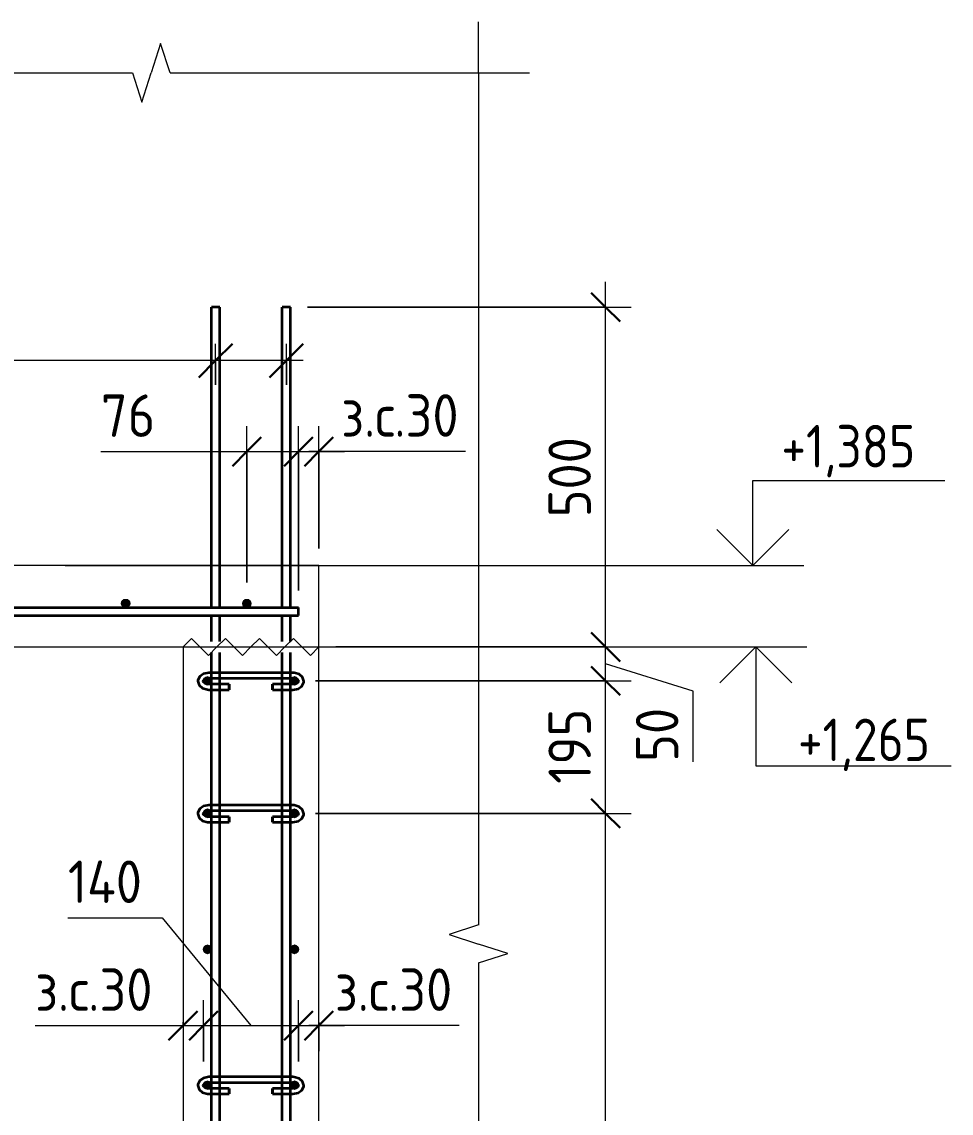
# Model space of a CAD drawing. Header units: millimetres. Extents: x 30199 to 69236, y -5153 to 33423.
# Drawn here: x 61310 to 62678, y 579 to 2185 of the extents above; entities that cross this region are included whole.
import ezdxf

# ---------------------------------------------------------------- set-up
doc = ezdxf.new("R2010")
doc.units = ezdxf.units.MM
for name, color, linetype, lineweight in [('AA_Dim', 7, 'Continuous', 9), ('AA_Dim-25', 7, 'Continuous', 9), ('AA_Oformlenie', 7, 'Continuous', 9), ('AA_Vinoska', 7, 'Continuous', 9), ('AA_Visotnaya otmetka', 7, 'Continuous', 9), ('AF_Perekritie_Опалубка', 253, 'Continuous', 20), ('AF_Stena_Опалубка', 253, 'Continuous', 20), ('KR_Armatura', 7, 'Continuous', 20), ('KR_Armatura_Tonkie', 7, 'Continuous', 20)]:
    doc.layers.add(name, color=color, linetype=linetype, lineweight=lineweight)
doc.styles.add('ISOCPEUR_1', font='isocpeur.ttf', dxfattribs={"width": 0.9, "height": 62.5})
doc.styles.add('ISOCPEUR_3', font='isocpeur.ttf', dxfattribs={"width": 0.85, "height": 62.5})
doc.styles.add('ISOCPEUR_8', font='isocpeur.ttf', dxfattribs={"width": 0.8, "height": 62.5})
doc.dimstyles.new('00_Точн_3_знака__прозр_', dxfattribs={"dimscale": 304.8, "dimtxt": 62.248823, "dimasz": 0.139436, "dimexe": 0.123031, "dimexo": 0.082021, "dimgap": 0.008202, "dimtad": 1, "dimdec": 3, "dimrnd": 0.001, "dimdsep": 46, "dimtxsty": 'ISOCPEUR_1', "dimblk1": 'OBLIQUE', "dimblk2": 'OBLIQUE', "dimsah": 1, "dimcen": 0.09, "dimdle": 0.123031, "dimazin": 0, "dimtfac": 1, "dimtdec": 4, "dimtix": 1, "dimtmove": 1, "dimatfit": 3, "dimfxl": 1, "dimtvp": 1, "dimtolj": 1, "dimtzin": 0, "dimlwd": 18, "dimlwe": 18, "dimarcsym": 2})
doc.dimstyles.new('05_Округл_1мм__прозр_', dxfattribs={"dimscale": 304.8, "dimtxt": 62.248823, "dimasz": 0.139436, "dimexe": 0.123031, "dimexo": 0.082021, "dimgap": 0.008202, "dimtad": 1, "dimdec": 0, "dimdsep": 46, "dimtxsty": 'ISOCPEUR_1', "dimblk1": 'OBLIQUE', "dimblk2": 'OBLIQUE', "dimsah": 1, "dimcen": 0.09, "dimdle": 0.123031, "dimazin": 0, "dimtfac": 1, "dimtdec": 4, "dimtix": 1, "dimtmove": 0, "dimatfit": 3, "dimfxl": 1, "dimtvp": 1, "dimtolj": 1, "dimtzin": 0, "dimlwd": 18, "dimlwe": 18, "dimarcsym": 2})
doc.dimstyles.new('05_Округл_1мм__прозр__1', dxfattribs={"dimscale": 304.8, "dimtxt": 62.248823, "dimasz": 0.139436, "dimexe": 0.123031, "dimexo": 0.082021, "dimgap": 0.008202, "dimtad": 1, "dimdec": 0, "dimdsep": 46, "dimtxsty": 'ISOCPEUR_1', "dimblk1": 'OBLIQUE', "dimblk2": 'OBLIQUE', "dimsah": 1, "dimcen": 0.09, "dimdle": 0.123031, "dimazin": 0, "dimtfac": 1, "dimtdec": 4, "dimtix": 1, "dimtmove": 1, "dimatfit": 3, "dimfxl": 1, "dimtvp": 1, "dimtolj": 1, "dimtzin": 0, "dimlwd": 18, "dimlwe": 18, "dimarcsym": 2})
doc.dimstyles.new('10_Раскладка_арматуры_с_засечками_1', dxfattribs={"dimscale": 304.8, "dimtxt": 0.18, "dimasz": 0.164042, "dimexe": 0.082021, "dimexo": 0, "dimgap": 0, "dimtad": 1, "dimdec": 3, "dimrnd": 0.001, "dimdsep": 46, "dimtxsty": 'ISOCPEUR_8', "dimblk1": 'OBLIQUE', "dimblk2": 'OBLIQUE', "dimsah": 1, "dimcen": 0.09, "dimdle": 0.082021, "dimazin": 0, "dimtfac": 1, "dimtdec": 4, "dimtix": 1, "dimtmove": 0, "dimatfit": 3, "dimfxl": 1, "dimtvp": 1, "dimtolj": 1, "dimtzin": 0, "dimlwd": 18, "dimlwe": 18, "dimarcsym": 2})

# ---------------------------------------------------------------- blocks, each defined once
blk = doc.blocks.new('261_Шпилька массив _НесАрм_РабПлоск_ - 8 А240-4174325-1-1 Армирование')
at = {"layer": 'KR_Armatura_Tonkie', "lineweight": 35}
for p, q in [((-31343, 1227), (-31347.2, 1227)), ((-31331, 1227), (-31343, 1227)), ((-31238.9, 1227), (-31331, 1227)), ((-31226.9, 1227), (-31238.9, 1227)), ((-31223.2, 1227), (-31226.9, 1227)), ((-31347.2, 1219), (-31343, 1219)), ((-31343, 1210), (-31347.2, 1210)), ((-31343, 1219), (-31331, 1219)), ((-31331, 1210), (-31343, 1210)), ((-31331, 1219), (-31238.9, 1219)), ((-31316.9, 1210), (-31331, 1210)), ((-31316.9, 1210), (-31316.9, 1203.2)), ((-31316.9, 1208.8), (-31316.9, 1209.9)), ((-31316.9, 1202.1), (-31316.9, 1208.8)), ((-31238.9, 1210), (-31253.5, 1210)), ((-31253.5, 1203.2), (-31253.5, 1210)), ((-31253.5, 1209.9), (-31253.5, 1208.8)), ((-31253.5, 1208.8), (-31253.5, 1202.1)), ((-31238.9, 1219), (-31226.9, 1219)), ((-31226.9, 1210), (-31238.9, 1210)), ((-31226.9, 1219), (-31223.2, 1219)), ((-31223.2, 1210), (-31226.9, 1210)), ((-31347.2, 1202), (-31343, 1202)), ((-31343, 1202), (-31331, 1202)), ((-31331, 1202), (-31316.9, 1202)), ((-31316.9, 1203.2), (-31316.9, 1202)), ((-31253.5, 1202), (-31253.5, 1203.2)), ((-31253.5, 1202), (-31238.9, 1202)), ((-31238.9, 1202), (-31226.9, 1202)), ((-31226.9, 1202), (-31223.2, 1202)), ((-31343, 1032), (-31347.2, 1032)), ((-31331, 1032), (-31343, 1032)), ((-31238.9, 1032), (-31331, 1032)), ((-31226.9, 1032), (-31238.9, 1032)), ((-31223.2, 1032), (-31226.9, 1032)), ((-31347.2, 1024), (-31343, 1024)), ((-31343, 1015), (-31347.2, 1015)), ((-31343, 1024), (-31331, 1024)), ((-31331, 1015), (-31343, 1015)), ((-31331, 1024), (-31238.9, 1024)), ((-31316.9, 1015), (-31331, 1015)), ((-31316.9, 1015), (-31316.9, 1008.2)), ((-31316.9, 1013.8), (-31316.9, 1014.9)), ((-31316.9, 1007.2), (-31316.9, 1013.8)), ((-31238.9, 1015), (-31253.5, 1015)), ((-31253.5, 1008.2), (-31253.5, 1015)), ((-31253.5, 1014.9), (-31253.5, 1013.8)), ((-31253.5, 1013.8), (-31253.5, 1007.2)), ((-31238.9, 1024), (-31226.9, 1024)), ((-31226.9, 1015), (-31238.9, 1015)), ((-31226.9, 1024), (-31223.2, 1024)), ((-31223.2, 1015), (-31226.9, 1015)), ((-31347.2, 1007), (-31343, 1007)), ((-31343, 1007), (-31331, 1007)), ((-31331, 1007), (-31316.9, 1007)), ((-31316.9, 1008.2), (-31316.9, 1007)), ((-31253.5, 1007), (-31253.5, 1008.2)), ((-31253.5, 1007), (-31238.9, 1007)), ((-31238.9, 1007), (-31226.9, 1007)), ((-31226.9, 1007), (-31223.2, 1007)), ((-31343, 632), (-31347.2, 632)), ((-31331, 632), (-31343, 632)), ((-31238.9, 632), (-31331, 632)), ((-31226.9, 632), (-31238.9, 632)), ((-31223.2, 632), (-31226.9, 632)), ((-31347.2, 624), (-31343, 624)), ((-31343, 615), (-31347.2, 615)), ((-31343, 624), (-31331, 624)), ((-31331, 615), (-31343, 615)), ((-31331, 624), (-31238.9, 624)), ((-31316.9, 615), (-31331, 615)), ((-31316.9, 615), (-31316.9, 608.2)), ((-31316.9, 613.8), (-31316.9, 614.9)), ((-31316.9, 607.2), (-31316.9, 613.8)), ((-31238.9, 615), (-31253.5, 615)), ((-31253.5, 608.2), (-31253.5, 615)), ((-31253.5, 614.9), (-31253.5, 613.8)), ((-31253.5, 613.8), (-31253.5, 607.2)), ((-31238.9, 624), (-31226.9, 624)), ((-31226.9, 615), (-31238.9, 615)), ((-31226.9, 624), (-31223.2, 624)), ((-31223.2, 615), (-31226.9, 615)), ((-31347.2, 607), (-31343, 607)), ((-31343, 607), (-31331, 607)), ((-31331, 607), (-31316.9, 607)), ((-31316.9, 608.2), (-31316.9, 607)), ((-31253.5, 607), (-31253.5, 608.2)), ((-31253.5, 607), (-31238.9, 607)), ((-31238.9, 607), (-31226.9, 607)), ((-31226.9, 607), (-31223.2, 607))]:
    blk.add_line(p, q, dxfattribs=at)
at = {"layer": 'KR_Armatura_Tonkie', "lineweight": 35, "flags": 128}
for points in [[(-31347.2, 1227), (-31354.8, 1225.5), (-31360.4, 1221.6), (-31363.1, 1216.1), (-31363.2, 1214.5)], [(-31207.2, 1214.5), (-31209.1, 1220.4), (-31214.1, 1224.8), (-31221.4, 1226.9), (-31223.2, 1227)], [(-31363.2, 1214.5), (-31361.4, 1208.6), (-31356.4, 1204.2), (-31349.1, 1202.1), (-31347.2, 1202)], [(-31355.2, 1214.5), (-31354.3, 1216.5), (-31350.5, 1218.6), (-31347.2, 1219)], [(-31347.2, 1210), (-31352.2, 1211.1), (-31354.9, 1213.3), (-31355.2, 1214.5)], [(-31223.2, 1219), (-31218.2, 1217.9), (-31215.6, 1215.7), (-31215.2, 1214.5)], [(-31223.2, 1202), (-31215.6, 1203.5), (-31210, 1207.4), (-31207.3, 1212.9), (-31207.2, 1214.5)], [(-31215.2, 1214.5), (-31216.2, 1212.5), (-31219.9, 1210.4), (-31223.2, 1210)], [(-31347.2, 1032), (-31354.8, 1030.5), (-31360.4, 1026.6), (-31363.1, 1021.1), (-31363.2, 1019.5)], [(-31207.2, 1019.5), (-31209.1, 1025.4), (-31214.1, 1029.8), (-31221.4, 1031.9), (-31223.2, 1032)], [(-31363.2, 1019.5), (-31361.4, 1013.6), (-31356.4, 1009.2), (-31349.1, 1007.1), (-31347.2, 1007)], [(-31355.2, 1019.5), (-31354.3, 1021.5), (-31350.5, 1023.6), (-31347.2, 1024)], [(-31347.2, 1015), (-31352.2, 1016.1), (-31354.9, 1018.3), (-31355.2, 1019.5)], [(-31223.2, 1024), (-31218.2, 1022.9), (-31215.6, 1020.7), (-31215.2, 1019.5)], [(-31223.2, 1007), (-31215.6, 1008.5), (-31210, 1012.4), (-31207.3, 1017.9), (-31207.2, 1019.5)], [(-31215.2, 1019.5), (-31216.2, 1017.5), (-31219.9, 1015.5), (-31223.2, 1015)], [(-31347.2, 632), (-31354.8, 630.5), (-31360.4, 626.6), (-31363.1, 621.1), (-31363.2, 619.5)], [(-31207.2, 619.5), (-31209.1, 625.4), (-31214.1, 629.8), (-31221.4, 631.9), (-31223.2, 632)], [(-31363.2, 619.5), (-31361.4, 613.6), (-31356.4, 609.2), (-31349.1, 607.1), (-31347.2, 607)], [(-31355.2, 619.5), (-31354.3, 621.5), (-31350.5, 623.6), (-31347.2, 624)], [(-31347.2, 615), (-31352.2, 616.1), (-31354.9, 618.3), (-31355.2, 619.5)], [(-31223.2, 624), (-31218.2, 622.9), (-31215.6, 620.7), (-31215.2, 619.5)], [(-31223.2, 607), (-31215.6, 608.5), (-31210, 612.4), (-31207.3, 617.9), (-31207.2, 619.5)], [(-31215.2, 619.5), (-31216.2, 617.5), (-31219.9, 615.5), (-31223.2, 615)]]:
    blk.add_lwpolyline(points, dxfattribs=at)
blk = doc.blocks.new('011_Прямоугольник обрыва _ЭлУзла_ - 011_Прямоугольник обрыва _ЭлУзла_-4170471-1-1 Армирование')
at = {"layer": 'AA_Oformlenie'}
for p, q in [((-32368, 2110), (-31459.6, 2110)), ((-31404, 2110), (-30950.1, 2110)), ((-30950.1, 2110), (-30950.1, 855.7)), ((-30950.1, 800.1), (-30950.1, -1709.1))]:
    blk.add_line(p, q, dxfattribs=at)
blk = doc.blocks.new('Последовательность узлов - 3мм масшт20 маскировка-904226-1-1 Армирование')
at = {"layer": 'AA_Oformlenie'}
for p, q in [((-32835.1, 1265), (-32822.6, 1277.5)), ((-32797.6, 1252.5), (-32822.6, 1277.5)), ((-32785.1, 1265), (-32772.6, 1277.5)), ((-32747.6, 1252.5), (-32772.6, 1277.5)), ((-32735.1, 1265), (-32722.6, 1277.5)), ((-32697.6, 1252.5), (-32722.6, 1277.5)), ((-32685.1, 1265), (-32672.6, 1277.5)), ((-32647.6, 1252.5), (-32672.6, 1277.5)), ((-32785.1, 1265), (-32797.6, 1252.5)), ((-32735.1, 1265), (-32747.6, 1252.5)), ((-32685.1, 1265), (-32697.6, 1252.5)), ((-32635.1, 1265), (-32647.6, 1252.5))]:
    blk.add_line(p, q, dxfattribs=at)
blk = doc.blocks.new('DIMBLOCK67-1-1 Армирование')
at = {"layer": 'AA_Dim-25', "lineweight": 18}
for p, q in [((61641, 1360), (61641, 1589.9)), ((61717, 1348), (61717, 1589.9)), ((61426, 1552.4), (61530, 1552.4)), ((61530, 1552.4), (61679, 1552.4)), ((61603.5, 1552.4), (61717, 1552.4)), ((61641, 1552.4), (61641, 1360)), ((61717, 1552.4), (61717, 1348))]:
    blk.add_line(p, q, dxfattribs=at)
at = {"layer": 'AA_Dim-25', "lineweight": 30}
for p, q in [((61641, 1552.4), (61662.2, 1573.7)), ((61717, 1552.4), (61738.2, 1573.7)), ((61641, 1552.4), (61619.7, 1531.2)), ((61717, 1552.4), (61695.7, 1531.2))]:
    blk.add_line(p, q, dxfattribs=at)
at = {"layer": 'AA_Dim-25', "color": 0, "lineweight": 18, "insert": (61426, 1636.6), "char_height": 62.5, "width": 94.81, "attachment_point": 1, "line_spacing_factor": 1.149209, "style": 'ISOCPEUR_1'}
blk.add_mtext('76', dxfattribs=at)
blk = doc.blocks.new('_Oblique')
at = {"color": 0, "linetype": 'ByBlock', "lineweight": -2}
blk.add_line((-0.5, -0.5), (0.5, 0.5), dxfattribs=at)
blk = doc.blocks.new('DIMBLOCK68-1-1 Армирование')
at = {"layer": 'AA_Dim-25', "lineweight": 18}
for p, q in [((61717, 1348), (61717, 1589.9)), ((61747, 1410), (61747, 1589.9)), ((61717, 1552.4), (61784.5, 1552.4)), ((61717, 1552.4), (61717, 1348)), ((61754.9, 1552.7), (61732, 1552.4)), ((61747, 1552.4), (61747, 1410)), ((61963, 1552.7), (61754.9, 1552.7))]:
    blk.add_line(p, q, dxfattribs=at)
at = {"layer": 'AA_Dim-25', "lineweight": 30}
for p, q in [((61717, 1552.4), (61738.2, 1573.7)), ((61747, 1552.4), (61768.2, 1573.7)), ((61717, 1552.4), (61695.7, 1531.2)), ((61747, 1552.4), (61725.7, 1531.2))]:
    blk.add_line(p, q, dxfattribs=at)
at = {"layer": 'AA_Dim-25', "color": 0, "lineweight": 18, "insert": (61779.9, 1636.9), "char_height": 62.5, "width": 219.786, "attachment_point": 1, "line_spacing_factor": 1.149209, "style": 'ISOCPEUR_1'}
blk.add_mtext('з.с.30', dxfattribs=at)
blk = doc.blocks.new('Высотные отметки - Стрелка вверх-400292-1-1 Армирование')
at = {"layer": 'AA_Vinoska'}
for p, q in [((-30542.1, -2505), (-30259.6, -2505)), ((-30542.1, -2630), (-30542.1, -2505)), ((-30542.1, -2630), (-30595.2, -2577)), ((-30542.1, -2630), (-30489.1, -2577)), ((-30617.1, -2630), (-30467.1, -2630))]:
    blk.add_line(p, q, dxfattribs=at)
blk = doc.blocks.new('Высотные отметки - Стрелка вниз высокая-400290-1-1 Армирование')
at = {"layer": 'AA_Vinoska'}
for p, q in [((-30616.5, 1265), (-30466.5, 1265)), ((-30541.5, 1265), (-30594.5, 1212)), ((-30541.5, 1265), (-30541.5, 1090)), ((-30541.5, 1265), (-30488.5, 1212)), ((-30541.5, 1090), (-30254, 1090))]:
    blk.add_line(p, q, dxfattribs=at)
blk = doc.blocks.new('DIMBLOCK82-1-1 Армирование')
at = {"layer": 'AA_Dim-25', "lineweight": 18}
for p, q in [((61577, 654.8), (61577, 745.2)), ((61329.2, 707.7), (61537.4, 707.7)), ((61509.5, 707.7), (61577, 707.7)), ((61537.4, 707.7), (61562, 707.7)), ((61547, 712.7), (61547, 670.2)), ((61547, 707.7), (61547, 712.7)), ((61577, 707.7), (61577, 654.8))]:
    blk.add_line(p, q, dxfattribs=at)
at = {"layer": 'AA_Dim-25', "lineweight": 30}
for p, q in [((61547, 707.7), (61568.2, 728.9)), ((61577, 707.7), (61598.3, 728.9)), ((61547, 707.7), (61525.7, 686.4)), ((61577, 707.7), (61555.8, 686.4))]:
    blk.add_line(p, q, dxfattribs=at)
at = {"layer": 'AA_Dim-25', "color": 0, "lineweight": 18, "insert": (61329.2, 791.8), "char_height": 62.5, "width": 219.786, "attachment_point": 1, "line_spacing_factor": 1.149209, "style": 'ISOCPEUR_1'}
blk.add_mtext('з.с.30', dxfattribs=at)
blk = doc.blocks.new('DIMBLOCK83-1-1 Армирование')
at = {"layer": 'AA_Dim-25', "lineweight": 18}
for p, q in [((61377.5, 866.5), (61516.2, 866.5)), ((61516.2, 866.5), (61647, 707.7)), ((61577, 654.8), (61577, 745.2)), ((61717, 654.8), (61717, 745.2)), ((61577, 707.7), (61717, 707.7)), ((61577, 707.7), (61577, 654.8)), ((61717, 707.7), (61717, 654.8))]:
    blk.add_line(p, q, dxfattribs=at)
at = {"layer": 'AA_Dim-25', "lineweight": 30}
for p, q in [((61577, 707.7), (61598.3, 728.9)), ((61717, 707.7), (61738.3, 728.9)), ((61577, 707.7), (61555.8, 686.4)), ((61717, 707.7), (61695.8, 686.4))]:
    blk.add_line(p, q, dxfattribs=at)
at = {"layer": 'AA_Dim-25', "color": 0, "lineweight": 18, "insert": (61377.5, 950.6), "char_height": 62.5, "width": 136.469, "attachment_point": 1, "line_spacing_factor": 1.149209, "style": 'ISOCPEUR_1'}
blk.add_mtext('140', dxfattribs=at)
blk = doc.blocks.new('DIMBLOCK84-1-1 Армирование')
at = {"layer": 'AA_Dim-25', "lineweight": 18}
for p, q in [((61717, 654.8), (61717, 745.2)), ((61717, 707.7), (61784.5, 707.7)), ((61717, 707.7), (61717, 654.8)), ((61745.6, 707.7), (61732, 707.7)), ((61953.7, 707.7), (61745.6, 707.7)), ((61747, 712.7), (61747, 670.2)), ((61747, 707.7), (61747, 712.7))]:
    blk.add_line(p, q, dxfattribs=at)
at = {"layer": 'AA_Dim-25', "lineweight": 30}
for p, q in [((61717, 707.7), (61738.3, 728.9)), ((61747, 707.7), (61768.2, 728.9)), ((61717, 707.7), (61695.8, 686.4)), ((61747, 707.7), (61725.7, 686.4))]:
    blk.add_line(p, q, dxfattribs=at)
at = {"layer": 'AA_Dim-25', "color": 0, "lineweight": 18, "insert": (61770.6, 791.8), "char_height": 62.5, "width": 219.786, "attachment_point": 1, "line_spacing_factor": 1.149209, "style": 'ISOCPEUR_1'}
blk.add_mtext('з.с.30', dxfattribs=at)
blk = doc.blocks.new('DIMBLOCK86-1-1 Армирование')
at = {"layer": 'AA_Dim-25', "lineweight": 30}
for p, q in [((62169.1, 1020), (62147.9, 1041.3)), ((62169.1, 1020), (62190.4, 998.8)), ((62169.1, -2580), (62147.9, -2558.7)), ((62169.1, -2580), (62190.4, -2601.2))]:
    blk.add_line(p, q, dxfattribs=at)
at = {"layer": 'AA_Dim-25', "lineweight": 18}
for p, q in [((61742, 1020), (62206.6, 1020)), ((62169.1, 1020), (61742, 1020)), ((62169.1, -2580), (62169.1, 1020)), ((61742, -2580), (62206.6, -2580)), ((62169.1, -2580), (61742, -2580))]:
    blk.add_line(p, q, dxfattribs=at)
at = {"layer": 'AA_Dim-25', "color": 0, "lineweight": 18, "insert": (62085, -991.9), "char_height": 62.5, "width": 508.525, "attachment_point": 1, "rotation": 90, "line_spacing_factor": 1.149209, "style": 'ISOCPEUR_1'}
blk.add_mtext('200х18=3600', dxfattribs=at)
blk = doc.blocks.new('DIMBLOCK87-1-1 Армирование')
at = {"layer": 'AA_Dim-25', "lineweight": 30}
for p, q in [((62169.1, 1215), (62147.9, 1236.3)), ((62169.1, 1215), (62190.4, 1193.8)), ((62169.1, 1020), (62147.9, 1041.3)), ((62169.1, 1020), (62190.4, 998.8))]:
    blk.add_line(p, q, dxfattribs=at)
at = {"layer": 'AA_Dim-25', "lineweight": 18}
for p, q in [((61742, 1215), (62206.6, 1215)), ((62169.1, 1215), (61742, 1215)), ((62169.1, 1020), (62169.1, 1215)), ((61742, 1020), (62206.6, 1020)), ((62169.1, 1020), (61742, 1020))]:
    blk.add_line(p, q, dxfattribs=at)
at = {"layer": 'AA_Dim-25', "color": 0, "lineweight": 18, "insert": (62085, 1063.6), "char_height": 62.5, "width": 129.286, "attachment_point": 1, "rotation": 90, "line_spacing_factor": 1.149209, "style": 'ISOCPEUR_1'}
blk.add_mtext('195', dxfattribs=at)
blk = doc.blocks.new('DIMBLOCK88-1-1 Армирование')
at = {"layer": 'AA_Dim-25', "lineweight": 30}
for p, q in [((62169.1, 1265), (62147.9, 1286.2)), ((62169.1, 1265), (62190.4, 1243.7)), ((62169.1, 1215), (62147.9, 1236.3)), ((62169.1, 1215), (62190.4, 1193.8))]:
    blk.add_line(p, q, dxfattribs=at)
at = {"layer": 'AA_Dim-25', "lineweight": 18}
for p, q in [((61772, 1265), (62206.6, 1265)), ((62169.1, 1265), (61772, 1265)), ((62169.1, 1215), (62169.1, 1265)), ((62297.9, 1199.8), (62169.1, 1240)), ((61742, 1215), (62206.6, 1215)), ((62169.1, 1215), (61742, 1215)), ((62297.9, 1095.8), (62297.9, 1199.8))]:
    blk.add_line(p, q, dxfattribs=at)
at = {"layer": 'AA_Dim-25', "color": 0, "lineweight": 18, "insert": (62213.8, 1095.8), "char_height": 62.5, "width": 94.81, "attachment_point": 1, "rotation": 90, "line_spacing_factor": 1.149209, "style": 'ISOCPEUR_1'}
blk.add_mtext('50', dxfattribs=at)
blk = doc.blocks.new('DIMBLOCK89-1-1 Армирование')
at = {"layer": 'AA_Dim-25', "lineweight": 18}
for p, q in [((62169.1, 1265), (62169.1, 1802.5)), ((61730.1, 1765), (62206.6, 1765)), ((62169.1, 1765), (61730.1, 1765)), ((61772, 1265), (62206.6, 1265)), ((62169.1, 1265), (61772, 1265))]:
    blk.add_line(p, q, dxfattribs=at)
at = {"layer": 'AA_Dim-25', "lineweight": 30}
for p, q in [((62169.1, 1765), (62147.9, 1786.2)), ((62169.1, 1765), (62190.4, 1743.7)), ((62169.1, 1265), (62147.9, 1286.2)), ((62169.1, 1265), (62190.4, 1243.7))]:
    blk.add_line(p, q, dxfattribs=at)
at = {"layer": 'AA_Dim-25', "color": 0, "lineweight": 18, "insert": (62085, 1455.7), "char_height": 62.5, "width": 142.215, "attachment_point": 1, "rotation": 90, "line_spacing_factor": 1.149209, "style": 'ISOCPEUR_1'}
blk.add_mtext('500', dxfattribs=at)
blk = doc.blocks.new('DIMBLOCK90-1-1 Армирование')
at = {"layer": 'AA_Dim-25', "lineweight": 30}
for p, q in [((61595, 1686.3), (61620, 1711.3)), ((61699.1, 1686.3), (61724.1, 1711.3)), ((61595, 1686.3), (61570, 1661.3)), ((61699.1, 1686.3), (61674.1, 1661.3))]:
    blk.add_line(p, q, dxfattribs=at)
at = {"layer": 'AA_Dim-25', "lineweight": 18}
for p, q in [((61595, 1650.9), (61595, 1711.3)), ((61699.1, 1650.9), (61699.1, 1711.3)), ((61724.1, 1686.3), (61595, 1686.3)), ((61595, 1686.3), (61595, 1650.9)), ((61699.1, 1686.3), (61699.1, 1650.9))]:
    blk.add_line(p, q, dxfattribs=at)
blk = doc.blocks.new('DIMBLOCK91-1-1 Армирование')
at = {"layer": 'AA_Dim-25', "lineweight": 30}
for p, q in [((60249.1, 1686.3), (60274.1, 1711.3)), ((61595, 1686.3), (61620, 1711.3)), ((60249.1, 1686.3), (60224.1, 1661.3)), ((61595, 1686.3), (61570, 1661.3))]:
    blk.add_line(p, q, dxfattribs=at)
at = {"layer": 'AA_Dim-25', "lineweight": 18}
for p, q in [((60249.1, 1650.9), (60249.1, 1711.3)), ((61595, 1650.9), (61595, 1711.3)), ((61595, 1686.3), (60249.1, 1686.3)), ((60249.1, 1686.3), (60249.1, 1650.9)), ((61595, 1686.3), (61595, 1650.9))]:
    blk.add_line(p, q, dxfattribs=at)

msp = doc.modelspace()

# ---------------------------------------------------------------- hatches: boundary and pattern name
at = {"layer": 'KR_Armatura'}
h = msp.add_hatch(color=256, dxfattribs=at)
edge = h.paths.add_edge_path()
edge.add_arc((61462.4661, 1329), 6, 0, 360)
for points in [[(61459.4661, 1323.8038), (61465.4661, 1323.8038), (61468.4661, 1329), (61465.4661, 1334.1962), (61459.4661, 1334.1962), (61456.4661, 1329)], [(61637.9661, 1323.8038), (61643.9661, 1323.8038), (61646.9661, 1329), (61643.9661, 1334.1962), (61637.9661, 1334.1962), (61634.9661, 1329)], [(61583.0008, 1209.0002), (61588.197, 1212.0002), (61588.197, 1218.0002), (61583.0008, 1221.0002), (61577.8047, 1218.0002), (61577.8047, 1212.0002), (61581.4918, 1209.8714)], [(61711.0008, 1209.0002), (61716.197, 1212.0002), (61716.197, 1218.0002), (61711.0008, 1221.0002), (61705.8047, 1218.0002), (61705.8047, 1212.0002), (61709.4918, 1209.8714)], [(61583.0008, 1014.0002), (61588.197, 1017.0002), (61588.197, 1023.0002), (61583.0008, 1026.0002), (61577.8047, 1023.0002), (61577.8047, 1017.0002)], [(61711.0008, 1014.0002), (61716.197, 1017.0002), (61716.197, 1023.0002), (61711.0008, 1026.0002), (61705.8047, 1023.0002), (61705.8047, 1017.0002)], [(61583.0008, 814.0002), (61588.197, 817.0002), (61588.197, 823.0002), (61583.0008, 826.0002), (61577.8047, 823.0002), (61577.8047, 817.0002)], [(61711.0008, 814.0002), (61716.197, 817.0002), (61716.197, 823.0002), (61711.0008, 826.0002), (61705.8047, 823.0002), (61705.8047, 817.0002)], [(61583.0008, 614.0002), (61588.197, 617.0002), (61588.197, 623.0002), (61583.0008, 626.0002), (61577.8047, 623.0002), (61577.8047, 617.0002)], [(61711.0008, 614.0002), (61716.197, 617.0002), (61716.197, 623.0002), (61711.0008, 626.0002), (61705.8047, 623.0002), (61705.8047, 617.0002)]]:
    msp.add_hatch(color=256, dxfattribs=at).paths.add_polyline_path(points)
h = msp.add_hatch(color=256, dxfattribs=at)
edge = h.paths.add_edge_path()
edge.add_arc((61640.9661, 1329), 6, 0, 360)
h = msp.add_hatch(color=256, dxfattribs=at)
edge = h.paths.add_edge_path()
edge.add_arc((61583.0008, 1215.0002), 6, 0, 360)
h = msp.add_hatch(color=256, dxfattribs=at)
edge = h.paths.add_edge_path()
edge.add_arc((61711.0008, 1215.0002), 6, 0, 360)
h = msp.add_hatch(color=256, dxfattribs=at)
edge = h.paths.add_edge_path()
edge.add_arc((61583.0008, 1020.0002), 6, 0, 360)
h = msp.add_hatch(color=256, dxfattribs=at)
edge = h.paths.add_edge_path()
edge.add_arc((61711.0008, 1020.0002), 6, 0, 360)
h = msp.add_hatch(color=256, dxfattribs=at)
edge = h.paths.add_edge_path()
edge.add_arc((61583.0008, 820.0002), 6, 0, 360)
h = msp.add_hatch(color=256, dxfattribs=at)
edge = h.paths.add_edge_path()
edge.add_arc((61711.0008, 820.0002), 6, 0, 360)
h = msp.add_hatch(color=256, dxfattribs=at)
edge = h.paths.add_edge_path()
edge.add_arc((61583.0008, 620.0002), 6, 0, 360)
h = msp.add_hatch(color=256, dxfattribs=at)
edge = h.paths.add_edge_path()
edge.add_arc((61711.0008, 620.0002), 6, 0, 360)

# ---------------------------------------------------------------- linework, layer by layer
at = {"layer": 'AA_Vinoska'}
for p, q in [((61981.953, 2110), (61981.953, 2185)), ((61513.9944, 2153.3251), (61499.9172, 2110)), ((61528.0716, 2110), (61513.9944, 2153.3251)), ((61472.4172, 2110), (61486.1672, 2066.6987)), ((61486.1672, 2066.6987), (61499.9172, 2110)), ((61981.953, 2110), (62056.953, 2110)), ((61981.953, 855.7383), (61938.628, 841.6611)), ((61938.628, 841.6611), (61981.953, 827.584)), ((62025.2543, 813.834), (61981.953, 827.584)), ((61981.953, 800.084), (62025.2543, 813.834))]:
    msp.add_line(p, q, dxfattribs=at)
at = {"layer": 'AA_Visotnaya otmetka'}
for p, q in [((61373.448, 1385), (62386.0945, 1385)), ((61373.448, 1385), (61373.448, 1385)), ((61413.2463, 1265), (62390.5166, 1265)), ((61413.2463, 1265), (61413.2463, 1265))]:
    msp.add_line(p, q, dxfattribs=at)
at = {"layer": 'AF_Perekritie_Опалубка'}
for p, q in [((61589.0008, 1385), (60255.1222, 1385)), ((61601.0008, 1385), (61589.0008, 1385)), ((61693.1222, 1385), (61601.0008, 1385)), ((61705.1222, 1385), (61693.1222, 1385)), ((61746.9661, 1385), (61705.1222, 1385)), ((61746.9661, 1265), (61746.9661, 1385)), ((60296.9661, 1265), (61546.9661, 1265))]:
    msp.add_line(p, q, dxfattribs=at)
at = {"layer": 'AF_Stena_Опалубка'}
for p, q in [((61546.9661, 1265), (61546.9661, -2622)), ((61746.9661, -2630), (61746.9661, 1265))]:
    msp.add_line(p, q, dxfattribs=at)
at = {"layer": 'KR_Armatura'}
for p, q in [((61459.4661, 1334.1962), (61456.4661, 1329)), ((61465.4661, 1334.1962), (61459.4661, 1334.1962)), ((61468.4661, 1329), (61465.4661, 1334.1962)), ((61637.9661, 1334.1962), (61634.9661, 1329)), ((61643.9661, 1334.1962), (61637.9661, 1334.1962)), ((61646.9661, 1329), (61643.9661, 1334.1962)), ((61456.4661, 1329), (61459.4661, 1323.8038)), ((61459.4661, 1323.8038), (61465.4661, 1323.8038)), ((61465.4661, 1323.8038), (61468.4661, 1329)), ((61634.9661, 1329), (61637.9661, 1323.8038)), ((61637.9661, 1323.8038), (61643.9661, 1323.8038)), ((61643.9661, 1323.8038), (61646.9661, 1329)), ((61583.0008, 1221.0002), (61577.8047, 1218.0002)), ((61588.197, 1218.0002), (61583.0008, 1221.0002)), ((61711.0008, 1221.0002), (61705.8047, 1218.0002)), ((61716.197, 1218.0002), (61711.0008, 1221.0002)), ((61577.8047, 1218.0002), (61577.8047, 1212.0002)), ((61577.8047, 1212.0002), (61581.4918, 1209.8714)), ((61581.4918, 1209.8714), (61583.0008, 1209.0002)), ((61583.0008, 1209.0002), (61588.197, 1212.0002)), ((61588.197, 1212.0002), (61588.197, 1218.0002)), ((61705.8047, 1218.0002), (61705.8047, 1212.0002)), ((61705.8047, 1212.0002), (61709.4918, 1209.8714)), ((61709.4918, 1209.8714), (61711.0008, 1209.0002)), ((61711.0008, 1209.0002), (61716.197, 1212.0002)), ((61716.197, 1212.0002), (61716.197, 1218.0002)), ((61583.0008, 1026.0002), (61577.8047, 1023.0002)), ((61577.8047, 1023.0002), (61577.8047, 1017.0002)), ((61577.8047, 1017.0002), (61583.0008, 1014.0002)), ((61588.197, 1023.0002), (61583.0008, 1026.0002)), ((61583.0008, 1014.0002), (61588.197, 1017.0002)), ((61588.197, 1017.0002), (61588.197, 1023.0002)), ((61711.0008, 1026.0002), (61705.8047, 1023.0002)), ((61705.8047, 1023.0002), (61705.8047, 1017.0002)), ((61705.8047, 1017.0002), (61711.0008, 1014.0002)), ((61716.197, 1023.0002), (61711.0008, 1026.0002)), ((61711.0008, 1014.0002), (61716.197, 1017.0002)), ((61716.197, 1017.0002), (61716.197, 1023.0002)), ((61583.0008, 826.0002), (61577.8047, 823.0002)), ((61577.8047, 823.0002), (61577.8047, 817.0002)), ((61588.197, 823.0002), (61583.0008, 826.0002)), ((61588.197, 817.0002), (61588.197, 823.0002)), ((61711.0008, 826.0002), (61705.8047, 823.0002)), ((61705.8047, 823.0002), (61705.8047, 817.0002)), ((61716.197, 823.0002), (61711.0008, 826.0002)), ((61716.197, 817.0002), (61716.197, 823.0002)), ((61577.8047, 817.0002), (61583.0008, 814.0002)), ((61583.0008, 814.0002), (61588.197, 817.0002)), ((61705.8047, 817.0002), (61711.0008, 814.0002)), ((61711.0008, 814.0002), (61716.197, 817.0002)), ((61583.0008, 626.0002), (61577.8047, 623.0002)), ((61577.8047, 623.0002), (61577.8047, 617.0002)), ((61577.8047, 617.0002), (61583.0008, 614.0002)), ((61588.197, 623.0002), (61583.0008, 626.0002)), ((61583.0008, 614.0002), (61588.197, 617.0002)), ((61588.197, 617.0002), (61588.197, 623.0002)), ((61711.0008, 626.0002), (61705.8047, 623.0002)), ((61705.8047, 623.0002), (61705.8047, 617.0002)), ((61705.8047, 617.0002), (61711.0008, 614.0002)), ((61716.197, 623.0002), (61711.0008, 626.0002)), ((61711.0008, 614.0002), (61716.197, 617.0002)), ((61716.197, 617.0002), (61716.197, 623.0002))]:
    msp.add_line(p, q, dxfattribs=at)
for centre in [(61462.4661, 1329), (61640.9661, 1329), (61583.0008, 1215.0002), (61711.0008, 1215.0002), (61583.0008, 1020.0002), (61711.0008, 1020.0002), (61583.0008, 820.0002), (61711.0008, 820.0002), (61583.0008, 620.0002), (61711.0008, 620.0002)]:
    msp.add_circle(centre, 6, dxfattribs=at)
at = {"layer": 'KR_Armatura_Tonkie', "lineweight": 35}
for p, q in [((61601.0008, 1765), (61589.0008, 1765)), ((61589.0008, 1323), (61589.0008, 1765)), ((61601.0008, 1323), (61601.0008, 1765)), ((61705.1222, 1765), (61693.1222, 1765)), ((61693.1222, 1323), (61693.1222, 1765)), ((61705.1222, 1323), (61705.1222, 1765)), ((60126.9661, 1323), (61716.9661, 1323)), ((61716.9661, 1311), (61716.9661, 1323)), ((60126.9661, 1311), (61716.9661, 1311)), ((61589.0008, 1273), (61589.0008, 1311)), ((61601.0008, 1273), (61601.0008, 1311)), ((61693.1222, 1273), (61693.1222, 1311)), ((61705.1222, 1273), (61705.1222, 1311)), ((61589.0008, -2622), (61589.0008, 1257)), ((61601.0008, -2622), (61601.0008, 1257)), ((61693.1222, -2622), (61693.1222, 1257)), ((61705.1222, -2622), (61705.1222, 1257))]:
    msp.add_line(p, q, dxfattribs=at)

# ---------------------------------------------------------------- block references
at = {"layer": 'AA_Oformlenie'}
for name, p in [('011_Прямоугольник обрыва _ЭлУзла_ - 011_Прямоугольник обрыва _ЭлУзла_-4170471-1-1 Армирование', (92932.0277, 0)), ('Последовательность узлов - 3мм масшт20 маскировка-904226-1-1 Армирование', (94382.0277, 0))]:
    msp.add_blockref(name, p, dxfattribs=at)
at = {"layer": 'AA_Vinoska'}
msp.add_blockref('Высотные отметки - Стрелка вниз высокая-400290-1-1 Армирование', (92932.0277, 0), dxfattribs=at)
at = {"layer": 'AA_Visotnaya otmetka'}
msp.add_blockref('Высотные отметки - Стрелка вверх-400292-1-1 Армирование', (92928.2402, 4015), dxfattribs=at)
at = {"layer": 'KR_Armatura_Tonkie', "lineweight": 35}
msp.add_blockref('261_Шпилька массив _НесАрм_РабПлоск_ - 8 А240-4174325-1-1 Армирование', (92932.0277, 0), dxfattribs=at)

# ---------------------------------------------------------------- texts
at = {"layer": 'AA_Visotnaya otmetka', "char_height": 62.5, "width": 229.30959, "attachment_point": 1, "line_spacing_factor": 1.149209, "style": 'ISOCPEUR_3'}
for s, insert in [('+1,385', (62428.0489, 1591.6535)), ('+1,265', (62452.4709, 1159.4442))]:
    msp.add_mtext(s, dxfattribs=dict(at, insert=insert))

# ---------------------------------------------------------------- dimensions: what is measured, and where the dimension line sits
at = {"layer": 'AA_Dim', "lineweight": 18}
for base, p1, p2, override, picture, middle in [((62169.118, 1765), (61746.9661, 1265), (61705.1222, 1765), {"dimpost": '<>', "dimfxl": 501.747855}, 'DIMBLOCK89-1-1 Армирование', (62135.368, 1515)), ((62169.118, 1215.0002), (61717.0008, 1020.0002), (61717.0008, 1215.0002), {"dimpost": '<>', "dimfxl": 195}, 'DIMBLOCK87-1-1 Армирование', (62135.368, 1117.5002)), ((62169.118, 1020.0002), (61717.0008, -2579.9998), (61717.0008, 1020.0002), {"dimpost": '200х18=<>', "dimfxl": 3600}, 'DIMBLOCK86-1-1 Армирование', (62135.368, -779.9998))]:
    dim = msp.add_linear_dim(base=base, p1=p1, p2=p2, angle=90, dimstyle='05_Округл_1мм__прозр_', override=override, dxfattribs=at)
    dim.commit()
    dim.dimension.update_dxf_attribs({"geometry": picture, "text_midpoint": middle})
for base, p1, p2, override, picture, middle in [((60249.1222, 1686.2783), (61595.0008, 1650.923), (60249.1222, 1650.923), {"dimpost": '<>', "dimfxl": 1345.878622}, 'DIMBLOCK91-1-1 Армирование', (60922.0615, 1717.5283)), ((61595.0008, 1686.2783), (61699.1222, 1650.923), (61595.0008, 1650.923), {"dimpost": '<>', "dimfxl": 104.121378}, 'DIMBLOCK90-1-1 Армирование', (61647.0615, 1717.5283))]:
    dim = msp.add_linear_dim(base=base, p1=p1, p2=p2, dimstyle='10_Раскладка_арматуры_с_засечками_1', override=override, dxfattribs=at)
    dim.commit()
    dim.dimension.update_dxf_attribs({"geometry": picture, "text_midpoint": middle})
for base, p1, p2, dimstyle, override, picture, middle in [((61716.9661, 1552.4458), (61640.9661, 1335), (61716.9661, 1323), '00_Точн_3_знака__прозр_', {"dimpost": '<>', "dimfxl": 76.941536}, 'DIMBLOCK67-1-1 Армирование', (61473.3944, 1594.9326)), ((61746.9661, 1552.4458), (61716.9661, 1323), (61746.9661, 1385), '00_Точн_3_знака__прозр_', {"dimpost": 'з.с.<>', "dimfxl": 68.876701}, 'DIMBLOCK68-1-1 Армирование', (61889.7768, 1595.1947)), ((61717.0008, 707.671), (61577.0008, 629.7939), (61717.0008, 629.7939), '05_Округл_1мм__прозр__1', {"dimpost": '<>', "dimfxl": 140}, 'DIMBLOCK83-1-1 Армирование', (61445.6898, 908.9779)), ((61577.0008, 707.671), (61546.9661, 737.723), (61577.0008, 629.7939), '05_Округл_1мм__прозр__1', {"dimpost": 'з.с.<>', "dimfxl": 112.030322}, 'DIMBLOCK82-1-1 Армирование', (61439.115, 750.1578)), ((61746.9661, 707.671), (61717.0008, 629.7939), (61746.9661, 737.723), '05_Округл_1мм__прозр__1', {"dimpost": 'з.с.<>', "dimfxl": 112.011712}, 'DIMBLOCK84-1-1 Армирование', (61880.4874, 750.1578))]:
    dim = msp.add_linear_dim(base=base, p1=p1, p2=p2, dimstyle=dimstyle, override=override, dxfattribs=at)
    dim.commit()
    dim.dimension.update_dxf_attribs({"geometry": picture, "text_midpoint": middle, "dimtype": 160})
dim = msp.add_linear_dim(base=(62169.118, 1265), p1=(61717.0008, 1215.0002), p2=(61746.9661, 1265), angle=90, dimstyle='05_Округл_1мм__прозр__1', override={"dimpost": '<>', "dimfxl": 58.291461}, dxfattribs=at)
dim.commit()
dim.dimension.update_dxf_attribs({"geometry": 'DIMBLOCK88-1-1 Армирование', "text_midpoint": (62255.4592, 1143.1974), "dimtype": 160, "text_rotation": 90})

doc.saveas('drawing.dxf')
